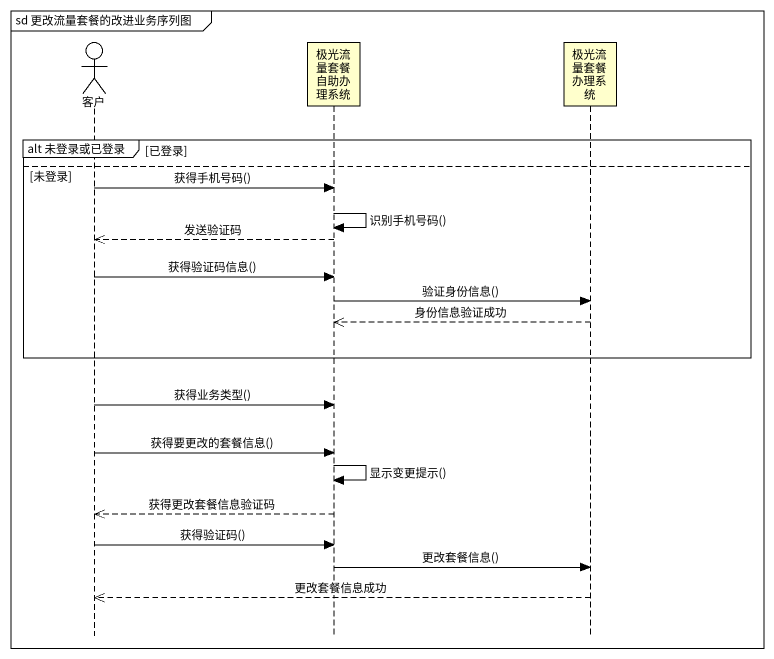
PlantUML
@startuml
mainframe sd 更改流量套餐的改进业务序列图
hide footbox
actor 客户
participant 极光流量套餐自助办理系统
participant 极光流量套餐办理系统

group alt 未登录或已登录 [已登录]
else 未登录
  客户 -> 极光流量套餐自助办理系统 : 获得手机号码()
  极光流量套餐自助办理系统 -> 极光流量套餐自助办理系统 : 识别手机号码()
  极光流量套餐自助办理系统 -->> 客户 : 发送验证码
  客户 -> 极光流量套餐自助办理系统 : 获得验证码信息()
  极光流量套餐自助办理系统 -> 极光流量套餐办理系统 : 验证身份信息()
  极光流量套餐办理系统 -->> 极光流量套餐自助办理系统 : 身份信息验证成功
end
客户 -> 极光流量套餐自助办理系统 : 获得业务类型()
客户 -> 极光流量套餐自助办理系统 : 获得要更改的套餐信息()
极光流量套餐自助办理系统 -> 极光流量套餐自助办理系统 : 显示变更提示()
极光流量套餐自助办理系统 -->> 客户 : 获得更改套餐信息验证码
客户 -> 极光流量套餐自助办理系统 : 获得验证码()
极光流量套餐自助办理系统 -> 极光流量套餐办理系统 : 更改套餐信息()
极光流量套餐办理系统 -->> 客户 : 更改套餐信息成功
@enduml
